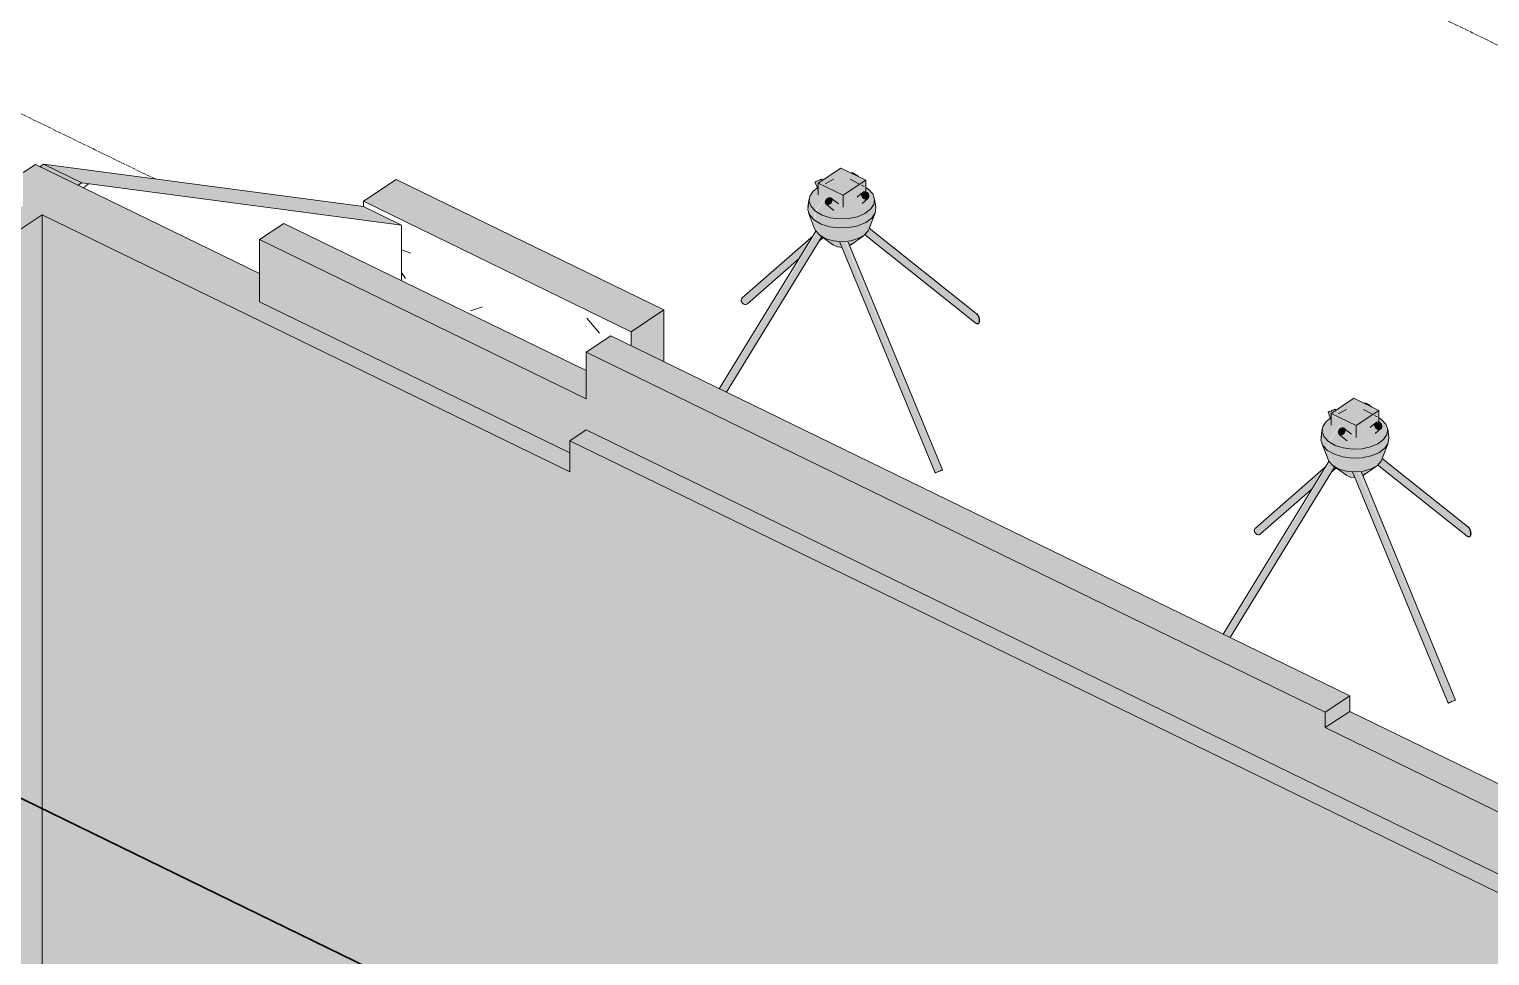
# Model space of a CAD drawing. Header units: inches. Extents: x -4071 to 5659, y -7640 to 11458.
# Drawn here: x 3197.5 to 3429.4, y -2149.6 to -2002.4 of the extents above; entities that cross this region are included whole.
import ezdxf

# ---------------------------------------------------------------- set-up
doc = ezdxf.new("R2010")
doc.units = ezdxf.units.IN
doc.header["$MEASUREMENT"] = 0
doc.linetypes.add('Grid Line 1_2_', pattern=[0.875, 0.5, -0.125, 0.125, -0.125])
for name, color, linetype, lineweight in [('A-FLOR-LEVL', 51, 'Continuous', 9), ('A-WALL', 113, 'Continuous', 18), ('A-WALL-PATT', 111, 'Continuous', 9), ('G-ANNO-SYMB', 111, 'Continuous', 30), ('S-FNDN', 32, 'Continuous', 18)]:
    doc.layers.add(name, color=color, linetype=linetype, lineweight=lineweight)

# ---------------------------------------------------------------- blocks, each defined once
blk = doc.blocks.new('316600 - Special Foundations - Diamond Pier - Generic - 316600 - Special Foundations - Diamond Pier - Generic-V74-FOUNDATION - 3D - VIEW 2')
at = {"layer": 'S-FNDN', "lineweight": 9}
for points in [[(10128.92, -2028.82), (10132.53, -2026.43), (10128.55, -2024.5), (10125.06, -2026.94), (10128.9, -2028.81)], [(10128.92, -2030.71), (10128.89, -2028.8), (10124.95, -2026.88), (10125.03, -2028.74), (10125.96, -2028.68), (10126.77, -2028.87), (10127.56, -2029.3), (10128.69, -2030.42)], [(10128.92, -2030.71), (10130.03, -2029.19), (10130.97, -2028.44), (10131.59, -2028.23), (10132.53, -2028.28), (10132.53, -2026.43), (10128.92, -2028.87), (10128.92, -2030.67)], [(10124.54, -2031.36), (10126.4, -2028.72), (10124.95, -2028.61), (10124.86, -2027.66), (10124.19, -2028.17), (10123.62, -2029.19), (10123.54, -2029.79), (10123.84, -2030.62), (10124.54, -2031.35)], [(10126.63, -2030.3), (10127.1, -2029.84), (10127.13, -2029.61), (10127.01, -2029.28), (10126.76, -2029.22), (10126.45, -2029.35), (10126.1, -2029.9), (10126.36, -2030.3), (10126.62, -2030.3)], [(10132.58, -2029.43), (10132.88, -2029.26), (10133, -2029.09), (10132.97, -2028.74), (10132.61, -2028.37), (10132.04, -2028.37), (10131.88, -2028.6), (10132.05, -2029.19), (10132.31, -2029.35), (10132.57, -2029.43)], [(10124.38, -2032.76), (10124.46, -2031.27), (10123.84, -2030.62), (10123.54, -2029.79), (10123.35, -2031.15), (10123.66, -2031.99)], [(10128.31, -2034), (10130.46, -2033.82), (10131.8, -2033.44), (10132.84, -2032.9), (10133.47, -2032.44), (10134.02, -2031.62), (10134.14, -2030.75), (10133.89, -2029.75), (10133.78, -2030.32), (10133.29, -2031.04), (10132.03, -2031.87), (10130.69, -2032.32), (10129.16, -2032.53), (10127.66, -2032.47), (10126.36, -2032.21), (10125.18, -2031.73), (10124.54, -2031.42), (10124.48, -2032.82), (10125.91, -2033.53), (10127.41, -2033.89), (10128.17, -2033.99)], [(10125.21, -2035.17), (10124.38, -2032.76), (10123.66, -2031.99), (10124.76, -2034.67), (10125.21, -2035.17)], [(10128.77, -2036.19), (10130.62, -2035.91), (10131.33, -2035.7), (10132.49, -2034.93), (10133, -2034.21), (10133.82, -2031.9), (10133.29, -2032.56), (10132.12, -2033.31), (10130.73, -2033.77), (10129.81, -2033.95), (10127.66, -2033.92), (10126.28, -2033.64), (10125.03, -2033.14), (10124.38, -2032.76), (10125.33, -2035.24), (10126.63, -2035.85), (10127.91, -2036.11), (10128.75, -2036.18)], [(10110.39, -2060.08), (10125.44, -2035.34), (10124.88, -2034.8), (10124.74, -2034.69), (10109.47, -2059.64), (10110.39, -2060.08)]]:
    blk.add_hatch(color=9, dxfattribs=at).paths.add_polyline_path(points, flags=0)
h = blk.add_hatch(color=9, dxfattribs=at)
h.paths.add_polyline_path([(10109.45, -2059.63), (10124.68, -2034.59), (10124.6, -2034.53), (10109.36, -2059.58), (10109.43, -2059.62)], flags=0)
h.paths.add_polyline_path([(10130.44, -2025.41), (10130.37, -2025.31), (10130.37, -2025.38)], flags=0)
h = blk.add_hatch(color=9, dxfattribs=at)
h.paths.add_polyline_path([(10143.57, -2072.9), (10144.43, -2072.55), (10129.34, -2036.27), (10128.5, -2036.4), (10128.49, -2036.44), (10143.56, -2072.89)], flags=0)
h.paths.add_polyline_path([(10143.39, -2072.43), (10143.39, -2072.42), (10135.66, -2053.73)], flags=0)
h.paths.add_polyline_path([(10124.95, -2027.87), (10125.03, -2026.83), (10125.4, -2026.52), (10125.32, -2026.34), (10124.48, -2026.74), (10124.95, -2027.87)], flags=0)
h = blk.add_hatch(color=9, dxfattribs=at)
h.paths.add_polyline_path([(10144.43, -2072.55), (10144.7, -2072.37), (10129.69, -2036.29), (10129.46, -2036.34), (10144.41, -2072.5)], flags=0)
h.paths.add_polyline_path([(10125.42, -2026.57), (10125.65, -2026.29), (10125.54, -2026.25), (10125.35, -2026.4), (10125.4, -2026.52)], flags=0)
h = blk.add_hatch(color=9, dxfattribs=at)
h.paths.add_polyline_path([(10113.48, -2046.16), (10113.72, -2046.03), (10122.1, -2038.61), (10124.14, -2035.28), (10112.77, -2045.35), (10112.77, -2045.63), (10113.04, -2046.03), (10113.33, -2046.15)], flags=0)
h.paths.add_polyline_path([(10125.15, -2036.03), (10125.66, -2035.49), (10125.53, -2035.4), (10125.18, -2035.97)], flags=0)
h.paths.add_polyline_path([(10132.17, -2029.79), (10132.43, -2029.65), (10132.58, -2029.43), (10132.23, -2029.35), (10131.94, -2029.06), (10131.88, -2028.6), (10131.77, -2028.6), (10131.5, -2028.94), (10131.57, -2029.38), (10131.9, -2029.72), (10132.15, -2029.79)], flags=0)
h = blk.add_hatch(color=9, dxfattribs=at)
h.paths.add_polyline_path([(10128.33, -2032.56), (10130.45, -2032.37), (10131.37, -2032.14), (10132.72, -2031.47), (10133.29, -2031.04), (10133.85, -2030.04), (10133.88, -2029.26), (10133.6, -2028.55), (10132.83, -2027.79), (10132.53, -2027.65), (10132.48, -2028.29), (10131.3, -2028.31), (10131.21, -2028.34), (10130.57, -2028.69), (10129.58, -2029.75), (10128.92, -2030.71), (10127.87, -2029.6), (10127.15, -2029.03), (10126.44, -2028.74), (10124.63, -2031.41), (10125.6, -2031.96), (10127.49, -2032.45), (10128.24, -2032.54)], flags=0)
h.paths.add_polyline_path([(10127.3, -2030.83), (10126.85, -2030.72), (10126.25, -2030.24), (10126.12, -2029.87), (10126.63, -2029.24), (10127.02, -2029.29), (10127.84, -2030.04), (10127.87, -2030.33), (10127.74, -2030.62), (10127.35, -2030.82), (10127.3, -2030.83)], flags=0)
h.paths.add_polyline_path([(10131.88, -2028.6), (10131.88, -2028.91), (10131.91, -2028.82)], flags=0)
h.paths.add_polyline_path([(10132.17, -2029.79), (10131.77, -2029.63), (10131.51, -2029.23), (10131.55, -2028.82), (10132.04, -2028.37), (10132.16, -2028.29), (10132.73, -2028.39), (10133, -2028.87), (10133, -2029.09), (10132.58, -2029.55), (10132.17, -2029.79)], flags=0)
h = blk.add_hatch(color=9, dxfattribs=at)
h.paths.add_polyline_path([(10113.62, -2046.12), (10114.21, -2045.63), (10113.63, -2046.11)], flags=0)
h.paths.add_polyline_path([(10132.29, -2029.77), (10132.77, -2029.38), (10132.3, -2029.77)], flags=0)
h = blk.add_hatch(color=9, dxfattribs=at)
h.paths.add_polyline_path([(10150.26, -2049.25), (10150.48, -2049.13), (10150.56, -2048.75), (10150.42, -2048.07), (10150.08, -2047.57), (10133.03, -2034.14), (10132.75, -2034.64), (10132.43, -2035.15), (10150.23, -2049.24)], flags=0)
h.paths.add_polyline_path([(10127.3, -2030.83), (10127.62, -2030.73), (10127.83, -2030.48), (10127.87, -2030.15), (10127.65, -2029.77), (10127.1, -2029.35), (10127.17, -2029.61), (10127, -2030.04), (10126.62, -2030.3), (10126.32, -2030.3), (10127.13, -2030.83), (10127.29, -2030.83)], flags=0)
h = blk.add_hatch(color=9, dxfattribs=at)
h.paths.add_polyline_path([(10131.33, -2035.7), (10131.33, -2035.81), (10131.86, -2035.4)], flags=0)
h.paths.add_polyline_path([(10128.75, -2037.07), (10128.57, -2036.37), (10129.59, -2036.28), (10129.83, -2036.41), (10130.04, -2036.69), (10131.29, -2035.71), (10129.61, -2036.11), (10128.31, -2036.15), (10126.89, -2035.92), (10125.78, -2035.49), (10125.98, -2035.72), (10127.7, -2036.85), (10128.31, -2037.03), (10128.49, -2037.05)], flags=0)
at = {"layer": 'S-FNDN', "color": 143, "lineweight": 9}
for p, q in [((10128.55, -2024.5), (10124.95, -2026.88)), ((10132.53, -2026.43), (10128.55, -2024.5)), ((10124.46, -2026.69), (10124.95, -2027.87)), ((10124.76, -2026.57), (10124.64, -2026.62)), ((10124.95, -2026.88), (10128.92, -2028.82)), ((10124.95, -2028.75), (10124.95, -2026.88)), ((10125.69, -2026.39), (10125.62, -2026.22)), ((10127.41, -2026.26), (10126.07, -2026.97)), ((10128.92, -2028.82), (10132.53, -2026.43)), ((10131.41, -2026.97), (10130.07, -2026.26)), ((10132.53, -2028.28), (10132.53, -2026.43)), ((10128.92, -2028.82), (10128.92, -2030.71)), ((10132.03, -2028.37), (10131.18, -2029.12)), ((10132.3, -2027.44), (10131.86, -2027.21)), ((10132.55, -2027.58), (10132.94, -2027.85)), ((10123.55, -2029.36), (10123.35, -2030.68)), ((10126.25, -2030.24), (10127.48, -2031.22)), ((10128.2, -2030.19), (10127.02, -2029.26)), ((10131.96, -2030.1), (10132.85, -2029.32)), ((10134.13, -2030.68), (10133.93, -2029.36)), ((10123.45, -2031.59), (10124.46, -2034.23)), ((10133.02, -2034.23), (10134.02, -2031.59)), ((10124.61, -2034.51), (10109.26, -2059.53)), ((10110.39, -2060.08), (10125.51, -2035.44)), ((10124.16, -2035.26), (10112.92, -2045.1)), ((10125.11, -2036.1), (10125.75, -2035.53)), ((10125.32, -2035.26), (10127.4, -2036.72)), ((10128.37, -2036.15), (10143.57, -2072.9)), ((10130.08, -2036.72), (10132.15, -2035.26)), ((10132.31, -2035.05), (10150.07, -2049.17)), ((10150.08, -2047.58), (10133.06, -2034.06)), ((10144.72, -2072.42), (10129.76, -2036.24)), ((10129.97, -2036.79), (10130.32, -2036.5)), ((10113.75, -2046.04), (10121.94, -2038.86)), ((10113.74, -2046.05), (10113.62, -2046.12))]:
    blk.add_line(p, q, dxfattribs=at)
for points in [[(10124.46, -2026.69, 0), (10124.48, -2026.69, 0), (10124.54, -2026.67, 0), (10124.63, -2026.63, 0), (10124.74, -2026.58, 0), (10124.88, -2026.52, 0), (10125.03, -2026.46, 0), (10125.18, -2026.4, 0), (10125.32, -2026.34, 0)], [(10125.45, -2026.28, 0), (10125.33, -2026.33, 0), (10125.19, -2026.39, 0), (10125.05, -2026.45, 0), (10124.9, -2026.51, 0), (10124.76, -2026.57, 0)], [(10125.32, -2026.34, 0), (10125.44, -2026.29, 0), (10125.54, -2026.25, 0), (10125.6, -2026.23, 0), (10125.62, -2026.22, 0)], [(10131.23, -2025.72, 0), (10131.12, -2025.64, 0), (10130.99, -2025.55, 0), (10130.85, -2025.47, 0), (10130.71, -2025.39, 0), (10130.58, -2025.32, 0), (10130.47, -2025.26, 0), (10130.38, -2025.23, 0), (10130.33, -2025.22, 0), (10130.31, -2025.23, 0), (10130.32, -2025.26, 0), (10130.37, -2025.31, 0), (10130.46, -2025.38, 0)], [(10130.46, -2025.38, 0), (10130.57, -2025.46, 0), (10130.62, -2025.49, 0)], [(10131.38, -2025.87, 0), (10131.36, -2025.84, 0), (10131.31, -2025.79, 0), (10131.23, -2025.72, 0)], [(10124.54, -2031.36, 0), (10123.84, -2030.62, 0), (10123.54, -2029.79, 0), (10123.66, -2028.95, 0), (10124.19, -2028.17, 0), (10124.85, -2027.64, 0)], [(10132.94, -2027.85, 0), (10133.64, -2028.59, 0), (10133.94, -2029.42, 0), (10133.82, -2030.26, 0), (10133.29, -2031.04, 0), (10132.39, -2031.71, 0), (10131.2, -2032.21, 0), (10129.81, -2032.5, 0), (10128.33, -2032.56, 0), (10126.88, -2032.37, 0), (10125.58, -2031.96, 0), (10124.54, -2031.36, 0)], [(10127.02, -2029.26, 0), (10126.91, -2029.2, 0), (10126.78, -2029.18, 0), (10126.65, -2029.2, 0), (10126.51, -2029.26, 0), (10126.38, -2029.35, 0), (10126.27, -2029.47, 0), (10126.18, -2029.6, 0), (10126.12, -2029.75, 0), (10126.1, -2029.9, 0), (10126.12, -2030.04, 0), (10126.17, -2030.15, 0), (10126.25, -2030.24, 0)], [(10132.16, -2028.29, 0), (10132.04, -2028.37, 0), (10131.94, -2028.47, 0), (10131.88, -2028.6, 0), (10131.86, -2028.75, 0), (10131.88, -2028.91, 0), (10131.94, -2029.06, 0), (10132.03, -2029.19, 0), (10132.15, -2029.3, 0), (10132.28, -2029.38, 0), (10132.43, -2029.43, 0), (10132.58, -2029.43, 0), (10132.72, -2029.4, 0)], [(10132.72, -2029.4, 0), (10132.84, -2029.32, 0), (10132.94, -2029.22, 0), (10133, -2029.09, 0), (10133.02, -2028.94, 0), (10133, -2028.78, 0), (10132.94, -2028.63, 0), (10132.85, -2028.5, 0), (10132.73, -2028.39, 0), (10132.59, -2028.31, 0), (10132.45, -2028.26, 0), (10132.3, -2028.26, 0), (10132.16, -2028.29, 0)], [(10124.38, -2032.76, 0), (10123.66, -2031.99, 0), (10123.34, -2031.14, 0), (10123.46, -2030.26, 0)], [(10134.14, -2030.75, 0), (10134.02, -2031.62, 0), (10133.47, -2032.44, 0), (10132.53, -2033.13, 0), (10131.29, -2033.65, 0), (10129.85, -2033.95, 0), (10128.31, -2034, 0), (10126.81, -2033.81, 0), (10125.46, -2033.39, 0), (10124.38, -2032.76, 0)], [(10126.25, -2030.24, 0), (10126.36, -2030.3, 0), (10126.49, -2030.32, 0), (10126.63, -2030.3, 0), (10126.76, -2030.25, 0), (10126.89, -2030.16, 0), (10127.01, -2030.04, 0), (10127.09, -2029.9, 0), (10127.15, -2029.75, 0), (10127.17, -2029.61, 0), (10127.15, -2029.47, 0), (10127.1, -2029.35, 0), (10127.02, -2029.26, 0)], [(10125.21, -2035.17, 0), (10124.58, -2034.48, 0), (10124.41, -2034.07, 0)], [(10133.02, -2034.23, 0), (10132.91, -2034.45, 0), (10132.3, -2035.15, 0), (10131.33, -2035.7, 0), (10130.12, -2036.06, 0), (10128.77, -2036.19, 0), (10127.41, -2036.07, 0), (10126.19, -2035.72, 0), (10125.21, -2035.17, 0)], [(10127.35, -2036.69, 0), (10128.05, -2037.01, 0), (10128.78, -2037.09, 0)], [(10113.62, -2046.12, 0), (10113.48, -2046.16, 0), (10113.33, -2046.15, 0), (10113.18, -2046.11, 0), (10113.04, -2046.03, 0), (10112.92, -2045.92, 0), (10112.83, -2045.78, 0), (10112.77, -2045.63, 0), (10112.76, -2045.48, 0), (10112.78, -2045.33, 0), (10112.84, -2045.2, 0), (10112.93, -2045.09, 0)], [(10144.43, -2072.55, 0), (10144.29, -2072.61, 0), (10144.14, -2072.67, 0), (10143.99, -2072.73, 0), (10143.85, -2072.79, 0), (10143.73, -2072.83, 0), (10143.64, -2072.87, 0), (10143.59, -2072.89, 0), (10143.57, -2072.9, 0)], [(10144.72, -2072.42, 0), (10144.7, -2072.43, 0), (10144.64, -2072.46, 0), (10144.55, -2072.5, 0), (10144.43, -2072.55, 0)]]:
    blk.add_polyline3d(points, dxfattribs=at)
at = {"layer": 'S-FNDN', "lineweight": 25}
blk.add_polyline3d([(10150.08, -2047.57, 0), (10150.17, -2047.66, 0), (10150.26, -2047.78, 0), (10150.35, -2047.92, 0), (10150.42, -2048.07, 0), (10150.48, -2048.24, 0), (10150.53, -2048.42, 0), (10150.56, -2048.59, 0), (10150.56, -2048.75, 0), (10150.56, -2048.9, 0), (10150.53, -2049.03, 0), (10150.48, -2049.13, 0), (10150.42, -2049.2, 0), (10150.35, -2049.24, 0), (10150.26, -2049.25, 0), (10150.17, -2049.23, 0), (10150.08, -2049.17, 0)], dxfattribs=at)
blk = doc.blocks.new('316600 - Special Foundations - Diamond Pier - Generic - 316600 - Special Foundations - Diamond Pier - Generic-V75-FOUNDATION - 3D - VIEW 2')
at = {"layer": 'S-FNDN', "lineweight": 9}
for points in [[(10210.39, -2065.39), (10214, -2063), (10210.02, -2061.06), (10206.52, -2063.5), (10210.36, -2065.37)], [(10210.39, -2067.27), (10210.35, -2065.37), (10206.41, -2063.45), (10206.5, -2065.3), (10207.43, -2065.25), (10208.23, -2065.43), (10209.02, -2065.87), (10210.16, -2066.99)], [(10210.39, -2067.27), (10211.5, -2065.76), (10212.45, -2065), (10213.06, -2064.8), (10214, -2064.85), (10214, -2063), (10210.39, -2065.39), (10210.39, -2067.23)], [(10205.85, -2069.33), (10205.93, -2067.84), (10205.31, -2067.18), (10205, -2066.36), (10204.81, -2067.72), (10205.12, -2068.56)], [(10206.01, -2067.92), (10207.86, -2065.28), (10206.41, -2065.17), (10206.33, -2064.23), (10205.52, -2064.93), (10205.09, -2065.76), (10205, -2066.36), (10205.31, -2067.18), (10206, -2067.92)], [(10209.78, -2070.57), (10211.92, -2070.39), (10213.27, -2070), (10214.31, -2069.46), (10214.93, -2069), (10215.48, -2068.18), (10215.6, -2067.31), (10215.36, -2066.32), (10215.25, -2066.89), (10214.76, -2067.61), (10213.49, -2068.43), (10212.16, -2068.88), (10210.62, -2069.09), (10209.12, -2069.03), (10207.83, -2068.77), (10206.65, -2068.29), (10206, -2067.98), (10205.95, -2069.38), (10207.38, -2070.09), (10208.88, -2070.45), (10209.64, -2070.55)], [(10208.09, -2066.87), (10208.57, -2066.41), (10208.6, -2066.17), (10208.47, -2065.84), (10208.23, -2065.79), (10207.92, -2065.92), (10207.57, -2066.46), (10207.83, -2066.87), (10208.09, -2066.87)], [(10214.05, -2066), (10214.35, -2065.82), (10214.46, -2065.65), (10214.43, -2065.3), (10214.08, -2064.93), (10213.5, -2064.93), (10213.35, -2065.17), (10213.52, -2065.76), (10213.77, -2065.92), (10214.03, -2065.99)], [(10206.68, -2071.74), (10205.85, -2069.33), (10205.12, -2068.56), (10206.22, -2071.24), (10206.68, -2071.73)], [(10210.23, -2072.75), (10212.03, -2072.49), (10212.84, -2072.24), (10213.96, -2071.49), (10214.47, -2070.78), (10215.29, -2068.47), (10214.76, -2069.13), (10213.58, -2069.87), (10212.2, -2070.33), (10211.27, -2070.51), (10209.13, -2070.49), (10207.74, -2070.21), (10206.5, -2069.7), (10205.85, -2069.33), (10206.8, -2071.81), (10208.09, -2072.41), (10209.37, -2072.68), (10210.22, -2072.75)], [(10190.38, -2099.05), (10206.91, -2071.9), (10206.34, -2071.37), (10206.21, -2071.26), (10189.46, -2098.6), (10190.38, -2099.05)]]:
    blk.add_hatch(color=9, dxfattribs=at).paths.add_polyline_path(points, flags=0)
h = blk.add_hatch(color=9, dxfattribs=at)
h.paths.add_polyline_path([(10189.44, -2098.59), (10206.15, -2071.16), (10206.07, -2071.1), (10189.35, -2098.55), (10189.43, -2098.59)], flags=0)
h.paths.add_polyline_path([(10211.9, -2061.98), (10211.84, -2061.88), (10211.83, -2061.94)], flags=0)
h = blk.add_hatch(color=9, dxfattribs=at)
h.paths.add_polyline_path([(10225.03, -2109.46), (10225.89, -2109.11), (10210.81, -2072.84), (10209.96, -2072.97), (10209.96, -2073), (10225.03, -2109.46)], flags=0)
h.paths.add_polyline_path([(10224.86, -2109), (10224.86, -2108.99), (10220.21, -2097.74)], flags=0)
h.paths.add_polyline_path([(10206.41, -2064.43), (10206.5, -2063.39), (10206.86, -2063.09), (10206.79, -2062.91), (10205.95, -2063.3), (10206.41, -2064.43)], flags=0)
h = blk.add_hatch(color=9, dxfattribs=at)
h.paths.add_polyline_path([(10225.89, -2109.11), (10226.17, -2108.94), (10211.15, -2072.85), (10210.92, -2072.91), (10225.87, -2109.06)], flags=0)
h.paths.add_polyline_path([(10206.88, -2063.14), (10207.11, -2062.86), (10207, -2062.82), (10206.81, -2062.97), (10206.86, -2063.09)], flags=0)
h = blk.add_hatch(color=9, dxfattribs=at)
h.paths.add_polyline_path([(10194.94, -2082.72), (10195.19, -2082.59), (10203.57, -2075.17), (10205.61, -2071.84), (10194.24, -2081.92), (10194.24, -2082.21), (10194.51, -2082.59), (10194.79, -2082.72)], flags=0)
h.paths.add_polyline_path([(10206.62, -2072.59), (10207.13, -2072.06), (10207, -2071.97), (10206.65, -2072.54)], flags=0)
h.paths.add_polyline_path([(10213.63, -2066.36), (10213.9, -2066.21), (10214.05, -2066), (10213.75, -2065.95), (10213.4, -2065.62), (10213.35, -2065.17), (10213.23, -2065.17), (10212.97, -2065.51), (10213.04, -2065.94), (10213.36, -2066.29), (10213.61, -2066.36)], flags=0)
h = blk.add_hatch(color=9, dxfattribs=at)
h.paths.add_polyline_path([(10195.08, -2082.69), (10195.68, -2082.2), (10195.1, -2082.67)], flags=0)
h.paths.add_polyline_path([(10213.75, -2066.34), (10214.24, -2065.95), (10213.76, -2066.33)], flags=0)
h = blk.add_hatch(color=9, dxfattribs=at)
h.paths.add_polyline_path([(10209.79, -2069.12), (10211.9, -2068.94), (10212.84, -2068.71), (10214.19, -2068.03), (10214.76, -2067.61), (10215.32, -2066.6), (10215.35, -2065.82), (10215.1, -2065.16), (10214.3, -2064.36), (10214, -2064.22), (10213.95, -2064.85), (10212.77, -2064.87), (10212.67, -2064.91), (10212.03, -2065.26), (10211.04, -2066.32), (10210.39, -2067.27), (10209.34, -2066.16), (10208.66, -2065.62), (10207.9, -2065.3), (10206.09, -2067.97), (10207.06, -2068.53), (10208.96, -2069.01), (10209.71, -2069.11)], flags=0)
h.paths.add_polyline_path([(10208.76, -2067.4), (10208.58, -2067.39), (10208.19, -2067.18), (10207.72, -2066.81), (10207.58, -2066.44), (10208.09, -2065.81), (10208.49, -2065.85), (10209.31, -2066.6), (10209.34, -2066.9), (10209.2, -2067.19), (10208.82, -2067.39), (10208.76, -2067.4)], flags=0)
h.paths.add_polyline_path([(10213.63, -2066.36), (10213.23, -2066.2), (10212.98, -2065.79), (10213.01, -2065.39), (10213.5, -2064.93), (10213.62, -2064.86), (10214.2, -2064.95), (10214.47, -2065.35), (10214.46, -2065.65), (10214.05, -2066.12), (10213.64, -2066.36)], flags=0)
h = blk.add_hatch(color=9, dxfattribs=at)
h.paths.add_polyline_path([(10228.28, -2083.08), (10228.5, -2082.96), (10228.58, -2082.58), (10228.44, -2081.9), (10228.1, -2081.4), (10214.5, -2070.71), (10214.21, -2071.21), (10213.89, -2071.71), (10228.25, -2083.07)], flags=0)
h.paths.add_polyline_path([(10208.76, -2067.4), (10208.89, -2067.37), (10209.08, -2067.29), (10209.3, -2067.05), (10209.34, -2066.71), (10209.12, -2066.33), (10208.59, -2065.96), (10208.64, -2066.17), (10208.47, -2066.61), (10208.09, -2066.87), (10207.75, -2066.83), (10208.6, -2067.4), (10208.76, -2067.4)], flags=0)
h = blk.add_hatch(color=9, dxfattribs=at)
h.paths.add_polyline_path([(10212.8, -2072.27), (10212.96, -2072.27), (10212.82, -2072.26)], flags=0)
h.paths.add_polyline_path([(10210.22, -2073.63), (10210.04, -2072.93), (10211.06, -2072.84), (10211.3, -2072.97), (10211.5, -2073.25), (10212.57, -2072.34), (10211.08, -2072.67), (10209.78, -2072.71), (10208.36, -2072.49), (10207.24, -2072.05), (10207.45, -2072.29), (10209.17, -2073.41), (10209.78, -2073.59), (10209.96, -2073.61)], flags=0)
at = {"layer": 'S-FNDN', "color": 143, "lineweight": 9}
for p, q in [((10210.02, -2061.06), (10206.41, -2063.45)), ((10214, -2063), (10210.02, -2061.06)), ((10205.93, -2063.26), (10206.38, -2064.36)), ((10206.22, -2063.13), (10206.1, -2063.18)), ((10206.41, -2063.45), (10210.39, -2065.39)), ((10206.41, -2065.32), (10206.41, -2063.45)), ((10207.16, -2062.96), (10207.08, -2062.78)), ((10208.87, -2062.83), (10207.53, -2063.54)), ((10210.39, -2065.39), (10214, -2063)), ((10212.88, -2063.54), (10211.54, -2062.83)), ((10211.92, -2061.94), (10212.03, -2062.02)), ((10213.76, -2064.01), (10213.32, -2063.77)), ((10214, -2064.85), (10214, -2063)), ((10205.01, -2065.92), (10204.82, -2067.25)), ((10209.66, -2066.76), (10208.49, -2065.83)), ((10210.39, -2065.39), (10210.39, -2067.27)), ((10213.49, -2064.94), (10212.64, -2065.68)), ((10213.42, -2066.66), (10214.32, -2065.88)), ((10214.01, -2064.15), (10214.4, -2064.42)), ((10215.6, -2067.25), (10215.4, -2065.92)), ((10204.92, -2068.16), (10205.93, -2070.79)), ((10207.71, -2066.81), (10208.95, -2067.79)), ((10214.48, -2070.79), (10215.49, -2068.16)), ((10228.1, -2081.4), (10214.53, -2070.62)), ((10206.08, -2071.08), (10189.26, -2098.5)), ((10190.39, -2099.05), (10206.97, -2072.01)), ((10205.63, -2071.83), (10194.39, -2081.67)), ((10206.57, -2072.66), (10207.21, -2072.1)), ((10206.79, -2071.82), (10208.86, -2073.29)), ((10209.84, -2072.72), (10225.03, -2109.46)), ((10226.19, -2108.99), (10211.23, -2072.8)), ((10211.44, -2073.36), (10211.78, -2073.07)), ((10211.55, -2073.29), (10213.62, -2071.82)), ((10213.77, -2071.62), (10228.09, -2082.99)), ((10195.21, -2082.61), (10203.41, -2075.43)), ((10195.2, -2082.61), (10195.08, -2082.69))]:
    blk.add_line(p, q, dxfattribs=at)
for points in [[(10205.93, -2063.26, 0), (10205.95, -2063.25, 0), (10206, -2063.23, 0), (10206.09, -2063.2, 0), (10206.21, -2063.15, 0), (10206.35, -2063.09, 0), (10206.5, -2063.03, 0), (10206.65, -2062.97, 0), (10206.79, -2062.91, 0)], [(10206.92, -2062.85, 0), (10206.8, -2062.9, 0), (10206.66, -2062.95, 0), (10206.51, -2063.01, 0), (10206.36, -2063.08, 0), (10206.22, -2063.13, 0)], [(10206.79, -2062.91, 0), (10206.91, -2062.86, 0), (10207, -2062.82, 0), (10207.06, -2062.79, 0), (10207.08, -2062.78, 0)], [(10212.69, -2062.29, 0), (10212.58, -2062.21, 0), (10212.46, -2062.12, 0), (10212.32, -2062.03, 0), (10212.18, -2061.95, 0), (10212.05, -2061.88, 0), (10211.94, -2061.83, 0), (10211.85, -2061.79, 0), (10211.8, -2061.78, 0), (10211.77, -2061.79, 0), (10211.79, -2061.82, 0), (10211.84, -2061.88, 0), (10211.92, -2061.94, 0)], [(10212.84, -2062.44, 0), (10212.83, -2062.41, 0), (10212.78, -2062.35, 0), (10212.69, -2062.29, 0)], [(10206.01, -2067.92, 0), (10205.31, -2067.18, 0), (10205, -2066.36, 0), (10205.12, -2065.52, 0), (10205.65, -2064.73, 0), (10206.32, -2064.2, 0)], [(10214.4, -2064.42, 0), (10215.1, -2065.16, 0), (10215.41, -2065.98, 0), (10215.29, -2066.82, 0), (10214.76, -2067.61, 0), (10213.86, -2068.28, 0), (10212.67, -2068.78, 0), (10211.27, -2069.07, 0), (10209.79, -2069.12, 0), (10208.35, -2068.93, 0), (10207.05, -2068.53, 0), (10206.01, -2067.92, 0)], [(10208.49, -2065.82, 0), (10208.38, -2065.77, 0), (10208.25, -2065.75, 0), (10208.11, -2065.77, 0), (10207.97, -2065.82, 0), (10207.84, -2065.91, 0), (10207.73, -2066.03, 0), (10207.64, -2066.17, 0), (10207.59, -2066.32, 0), (10207.57, -2066.46, 0), (10207.58, -2066.6, 0), (10207.63, -2066.72, 0), (10207.72, -2066.81, 0)], [(10207.72, -2066.81, 0), (10207.83, -2066.87, 0), (10207.95, -2066.89, 0), (10208.09, -2066.87, 0), (10208.23, -2066.81, 0), (10208.36, -2066.72, 0), (10208.47, -2066.6, 0), (10208.56, -2066.47, 0), (10208.62, -2066.32, 0), (10208.64, -2066.17, 0), (10208.62, -2066.03, 0), (10208.57, -2065.92, 0), (10208.49, -2065.82, 0)], [(10213.62, -2064.86, 0), (10213.5, -2064.93, 0), (10213.41, -2065.04, 0), (10213.35, -2065.17, 0), (10213.33, -2065.32, 0), (10213.35, -2065.47, 0), (10213.4, -2065.62, 0), (10213.49, -2065.76, 0), (10213.61, -2065.87, 0), (10213.75, -2065.95, 0), (10213.9, -2065.99, 0), (10214.05, -2066, 0), (10214.19, -2065.96, 0)], [(10214.19, -2065.96, 0), (10214.31, -2065.89, 0), (10214.4, -2065.78, 0), (10214.46, -2065.65, 0), (10214.48, -2065.5, 0), (10214.47, -2065.35, 0), (10214.41, -2065.2, 0), (10214.32, -2065.06, 0), (10214.2, -2064.95, 0), (10214.06, -2064.87, 0), (10213.91, -2064.83, 0), (10213.76, -2064.82, 0), (10213.62, -2064.86, 0)], [(10205.85, -2069.33, 0), (10205.12, -2068.56, 0), (10204.81, -2067.7, 0), (10204.93, -2066.83, 0)], [(10215.6, -2067.31, 0), (10215.48, -2068.18, 0), (10214.93, -2069, 0), (10214, -2069.7, 0), (10212.76, -2070.21, 0), (10211.31, -2070.51, 0), (10209.78, -2070.57, 0), (10208.27, -2070.38, 0), (10206.93, -2069.95, 0), (10205.85, -2069.33, 0)], [(10206.68, -2071.74, 0), (10206.05, -2071.05, 0), (10205.88, -2070.64, 0)], [(10214.48, -2070.79, 0), (10214.38, -2071.02, 0), (10213.76, -2071.71, 0), (10212.8, -2072.27, 0), (10211.58, -2072.62, 0), (10210.23, -2072.75, 0), (10208.88, -2072.63, 0), (10207.65, -2072.29, 0), (10206.68, -2071.74, 0)], [(10208.82, -2073.26, 0), (10209.52, -2073.57, 0), (10210.25, -2073.65, 0)], [(10195.08, -2082.69, 0), (10194.94, -2082.72, 0), (10194.79, -2082.72, 0), (10194.64, -2082.67, 0), (10194.51, -2082.59, 0), (10194.39, -2082.48, 0), (10194.3, -2082.35, 0), (10194.24, -2082.2, 0), (10194.22, -2082.04, 0), (10194.24, -2081.9, 0), (10194.3, -2081.76, 0), (10194.4, -2081.66, 0)], [(10225.89, -2109.11, 0), (10225.75, -2109.17, 0), (10225.6, -2109.23, 0), (10225.46, -2109.29, 0), (10225.32, -2109.35, 0), (10225.2, -2109.4, 0), (10225.11, -2109.44, 0), (10225.05, -2109.46, 0), (10225.03, -2109.46, 0)], [(10226.19, -2108.99, 0), (10226.17, -2109, 0), (10226.11, -2109.02, 0), (10226.01, -2109.06, 0), (10225.89, -2109.11, 0)]]:
    blk.add_polyline3d(points, dxfattribs=at)
at = {"layer": 'S-FNDN', "lineweight": 25}
blk.add_polyline3d([(10228.1, -2081.4, 0), (10228.19, -2081.49, 0), (10228.28, -2081.61, 0), (10228.37, -2081.74, 0), (10228.44, -2081.9, 0), (10228.5, -2082.07, 0), (10228.55, -2082.24, 0), (10228.57, -2082.41, 0), (10228.58, -2082.58, 0), (10228.57, -2082.72, 0), (10228.55, -2082.85, 0), (10228.5, -2082.96, 0), (10228.44, -2083.03, 0), (10228.37, -2083.07, 0), (10228.28, -2083.08, 0), (10228.19, -2083.05, 0), (10228.1, -2083, 0)], dxfattribs=at)

msp = doc.modelspace()

# ---------------------------------------------------------------- hatches: boundary and pattern name
at = {"layer": 'A-WALL'}
for points in [[(3205.286, -2027.23), (3205.869, -2026.844), (3199.741, -2023.923), (3199.214, -2024.272), (3204.569, -2026.881)], [(3256.656, -2033.55), (3250.584, -2030.592), (3199.873, -2023.923), (3206.087, -2026.873), (3254.556, -2033.272)], [(3293.088, -2050.479), (3298.297, -2047.031), (3255.793, -2026.325), (3250.584, -2029.773), (3289.859, -2048.906)], [(3298.297, -2055.254), (3298.297, -2047.031), (3293.088, -2050.479), (3293.088, -2052.717), (3295.711, -2053.994)]]:
    msp.add_hatch(color=256, dxfattribs=at).paths.add_polyline_path(points, flags=0)
at = {"layer": 'A-WALL-PATT'}
h = msp.add_hatch(dxfattribs=at)
h.set_pattern_fill('FP_225', color=256, style=0, pattern_type=2)
h.set_pattern_definition([(65.245, (1555.113, -1888.723), (44.8314, 24.72106), [7.196, -79.156]), (28.873, (1555.113, -1888.723), (-8.6732, 53.6958), [4.266, -46.929]), (99.175, (1558.85, -1886.663), (36.159, 78.4168), [4.533, -49.859]), (63.199, (1555.113, -1872.92), (66.7075, 31.0819), [10.797, -118.769]), (95.597, (1560.67, -1870.33), (58.4192, 115.649), [7.081, -77.89]), (24.983, (1555.11, -1872.92), (58.42, 115.6486), [6.133, -67.46]), (48.924, (1561.363, -1872.732), (37.30926, -7.1148), [6.661, -73.268]), (349.203, (1561.36, -1872.73), (15.2084, 67.3686), [3.165, -34.816]), (77.279, (1564.47, -1873.325), (52.5171, 60.2535), [5.755, -63.308]), (58.504, (1555.113, -1888.723), (0.75927, 26.80774), [3.132, -58.752, 3.132, -60.461, -62.881]), (58.504, (1555.113, -1888.723), (0.75927, 26.80774), [-125.477, 3.132, -59.749]), (39.64, (1555.113, -1888.723), (16.44296, 42.0508), [2.656, -28.085, 2.656, -48.606, -20.319]), (39.64, (1555.113, -1888.723), (16.44296, 42.0508), [-82.002, 2.656, -17.664]), (351.841, (1541.174, -1897.95), (33.36575, 20.30726), [1.757, -11.556, 1.757, -39.781, -55.118]), (351.841, (1541.174, -1897.95), (33.36575, 20.30726), [-54.852, 1.757, -53.361]), (333.599, (1534.924, -1902.09), (36.452, 32.0414), [1.698, -15.023, 1.698, -24.953, -37.815]), (333.599, (1534.924, -1902.09), (36.452, 32.0414), [-43.371, 1.698, -36.117])])
h.paths.add_polyline_path([(3256.656, -2042.377), (3256.656, -2033.55), (3205.869, -2026.844), (3205.286, -2027.23), (3234.059, -2041.247), (3234.059, -2035.859), (3237.966, -2033.272), (3253.365, -2040.774)], flags=0)
h = msp.add_hatch(dxfattribs=at)
h.set_pattern_fill('FP_224', color=256, style=0, pattern_type=2)
h.set_pattern_definition([(38.843, (5020.395, -1621.463), (52.2627, -30.4178), [4.51, -49.611]), (329.8, (5020.395, -1621.463), (-10.1098, 64.362), [5.039, -55.431]), (98.927, (5024.75, -1624), (42.1533, 33.9443), [5.429, -59.722]), (32.745, (5020.395, -1605.66), (77.7636, -50.961), [6.748, -74.223]), (95.821, (5026.875, -1609.906), (68.1032, 43.797), [7.937, -87.312]), (326.762, (5020.395, -1605.66), (68.1038, 43.7973), [7.748, -85.227]), (355.947, (5027.68, -1613.16), (43.4937, -53.0016), [5.115, -56.261]), (309.372, (5027.68, -1613.16), (17.7293, 48.663), [5.714, -62.849]), (69.982, (5031.306, -1617.576), (61.2226, -4.3385), [4.316, -47.476]), (19.034, (5020.395, -1621.463), (0.8863, 25.8737), [2.018, -37.852, 2.018, -38.953, -40.512]), (19.034, (5020.395, -1621.463), (0.8863, 25.8737), [-80.841, 2.018, -38.494]), (340.998, (5020.395, -1621.463), (19.1688, 21.8281), [2.521, -26.665, 2.521, -46.148, -19.292]), (340.998, (5020.395, -1621.463), (19.1688, 21.8281), [-77.856, 2.521, -16.771]), (310.327, (5004.146, -1613.547), (38.89608, -20.73084), [3.134, -20.606, 3.134, -70.934, -98.283]), (310.327, (5004.146, -1613.547), (38.89608, -20.73084), [-97.808, 3.134, -95.149]), (304.03, (4996.86, -1609.998), (42.49345, -12.79106), [3.168, -28.03, 3.168, -46.557, -70.555]), (304.03, (4996.86, -1609.998), (42.49345, -12.79106), [-80.923, 3.168, -67.388])])
h.paths.add_polyline_path([(3285.953, -2056.649), (3285.953, -2053.73), (3289.859, -2051.144), (3293.088, -2052.717), (3293.088, -2050.479), (3250.584, -2029.773), (3250.584, -2030.592), (3256.656, -2033.55), (3256.656, -2042.377), (3283.413, -2055.412)], flags=0)
h = msp.add_hatch(dxfattribs=at)
h.set_pattern_fill('FP_178', color=256, style=0, pattern_type=2)
h.set_pattern_definition([(65.245, (1556.63, -1889.462), (44.83138, 24.72106), [7.196, -79.156]), (28.873, (1556.63, -1889.46), (-8.6732, 53.6958), [4.266, -46.929]), (99.175, (1560.367, -1887.4), (36.159, 78.4168), [4.533, -49.859]), (63.199, (1556.63, -1873.66), (66.7075, 31.0819), [10.797, -118.769]), (95.597, (1562.19, -1871.07), (58.4192, 115.649), [7.081, -77.89]), (24.983, (1556.63, -1873.66), (58.42, 115.6486), [6.133, -67.46]), (48.924, (1562.88, -1873.47), (37.30926, -7.1148), [6.661, -73.268]), (349.203, (1562.88, -1873.47), (15.2084, 67.3686), [3.165, -34.816]), (77.279, (1565.99, -1874.064), (52.51714, 60.2535), [5.755, -63.308]), (58.504, (1556.631, -1889.462), (0.759265, 26.80774), [3.132, -58.752, 3.132, -60.461, -62.881]), (58.504, (1556.631, -1889.462), (0.759265, 26.80774), [-125.477, 3.132, -59.749]), (39.64, (1556.63, -1889.462), (16.44296, 42.0508), [2.656, -28.085, 2.656, -48.606, -20.319]), (39.64, (1556.63, -1889.462), (16.44296, 42.0508), [-82.002, 2.656, -17.664]), (351.841, (1542.693, -1898.69), (33.36575, 20.30726), [1.757, -11.556, 1.757, -39.781, -55.118]), (351.841, (1542.693, -1898.69), (33.36575, 20.30726), [-54.852, 1.757, -53.361]), (333.599, (1536.44, -1902.827), (36.452, 32.0414), [1.698, -15.023, 1.698, -24.953, -37.815]), (333.599, (1536.44, -1902.827), (36.452, 32.0414), [-43.371, 1.698, -36.117])])
h.paths.add_polyline_path([(2095.935, -2883.555), (2211.557, -2807.011), (2120.916, -2762.894), (2119.427, -2763.88), (2119.427, -2747.006), (1990.643, -2832.263), (2083.352, -2877.425)], flags=0)
h.paths.add_polyline_path([(2250.568, -2781.185), (2424.462, -2666.065), (2333.854, -2621.926), (2332.332, -2622.934), (2332.332, -2606.06), (2140.979, -2732.738), (2212.589, -2767.623), (2216.887, -2764.778), (2248.318, -2780.089)], flags=0)
h.paths.add_polyline_path([(2463.473, -2640.239), (2637.367, -2525.119), (2546.758, -2480.98), (2545.236, -2481.987), (2545.236, -2465.114), (2353.883, -2591.792), (2425.494, -2626.677), (2429.792, -2623.831), (2462.535, -2639.782)], flags=0)
h.paths.add_polyline_path([(2428.041, -2583.854), (2428.041, -2554.222), (2451.48, -2538.705), (2451.48, -2568.337), (2429.792, -2582.695)], flags=0)
h.paths.add_polyline_path([(2467.106, -2557.993), (2467.106, -2528.361), (2490.545, -2512.844), (2490.545, -2542.476)], flags=0)
h.paths.add_polyline_path([(2506.171, -2532.131), (2506.171, -2502.499), (2529.61, -2486.982), (2529.61, -2516.614), (2510.166, -2529.486)], flags=0)
h.paths.add_polyline_path([(2676.378, -2499.293), (2850.271, -2384.173), (2759.63, -2340.055), (2758.141, -2341.041), (2758.141, -2324.168), (2566.788, -2450.846), (2638.399, -2485.731), (2642.696, -2482.885), (2675.44, -2498.836)], flags=0)
h.paths.add_polyline_path([(2889.283, -2358.347), (3063.176, -2243.227), (2972.568, -2199.088), (2971.046, -2200.095), (2971.046, -2183.222), (2779.693, -2309.9), (2851.303, -2344.784), (2855.601, -2341.939), (2888.344, -2357.89)], flags=0)
h.paths.add_polyline_path([(3102.187, -2217.401), (3199.577, -2152.928), (3199.577, -2031.931), (2992.598, -2168.954), (3064.208, -2203.838), (3068.506, -2200.993), (3101.249, -2216.944)], flags=0)
h = msp.add_hatch(dxfattribs=at)
h.set_pattern_fill('FP_180', color=256, style=0, pattern_type=2)
h.set_pattern_definition([(38.843, (4961.797, -1660.255), (52.2627, -30.4178), [4.51, -49.611]), (329.8, (4961.797, -1660.255), (-10.1098, 64.362), [5.039, -55.431]), (98.927, (4966.153, -1662.79), (42.1533, 33.9443), [5.429, -59.722]), (32.745, (4961.8, -1644.45), (77.7636, -50.961), [6.748, -74.223]), (95.821, (4968.28, -1648.7), (68.1032, 43.797), [7.937, -87.312]), (326.762, (4961.8, -1644.45), (68.1038, 43.7973), [7.748, -85.227]), (355.947, (4969.084, -1651.95), (43.4937, -53.0016), [5.115, -56.261]), (309.372, (4969.084, -1651.95), (17.7293, 48.663), [5.714, -62.849]), (69.982, (4972.71, -1656.37), (61.2226, -4.3385), [4.316, -47.476]), (19.034, (4961.797, -1660.255), (0.8863, 25.87368), [2.018, -37.852, 2.018, -38.953, -40.512]), (19.034, (4961.797, -1660.255), (0.8863, 25.87368), [-80.841, 2.018, -38.494]), (340.998, (4961.797, -1660.255), (19.1688, 21.8281), [2.521, -26.665, 2.521, -46.148, -19.292]), (340.998, (4961.797, -1660.255), (19.1688, 21.8281), [-77.856, 2.521, -16.771]), (310.327, (4945.549, -1652.34), (38.89608, -20.73084), [3.134, -20.606, 3.134, -70.934, -98.283]), (310.327, (4945.549, -1652.34), (38.89608, -20.73084), [-97.808, 3.134, -95.149]), (304.03, (4938.262, -1648.79), (42.49345, -12.79106), [3.168, -28.03, 3.168, -46.557, -70.555]), (304.03, (4938.262, -1648.79), (42.49345, -12.79106), [-80.923, 3.168, -67.388])])
h.paths.add_polyline_path([(4301.642, -2619.337), (4349.925, -2587.373), (4301.642, -2563.852), (4301.642, -2618.184)], flags=0)
h.paths.add_polyline_path([(4144.151, -2613.067), (4144.151, -2487.132), (3283.348, -2067.801), (3283.348, -2072.739), (3199.577, -2031.931), (3199.577, -2152.928), (4081.255, -2582.428)], flags=0)
at = {"layer": 'S-FNDN'}
h = msp.add_hatch(color=256, dxfattribs=at)
h.paths.add_polyline_path([(2118.125, -2747.868), (2119.427, -2747.006), (2116.391, -2745.527), (2115.089, -2746.389), (2117.394, -2747.512)], flags=0)
h.paths.add_polyline_path([(2140.979, -2732.738), (2332.332, -2606.06), (2329.296, -2604.581), (2137.943, -2731.259), (2140.907, -2732.703)], flags=0)
h.paths.add_polyline_path([(2353.883, -2591.792), (2545.236, -2465.114), (2542.2, -2463.635), (2350.847, -2590.313), (2353.812, -2591.757)], flags=0)
h.paths.add_polyline_path([(2566.788, -2450.846), (2758.141, -2324.168), (2755.105, -2322.689), (2563.752, -2449.367), (2566.717, -2450.811)], flags=0)
h.paths.add_polyline_path([(2779.693, -2309.9), (2971.046, -2183.222), (2968.01, -2181.743), (2776.657, -2308.421), (2779.621, -2309.865)], flags=0)
h.paths.add_polyline_path([(2992.598, -2168.954), (3206.087, -2027.621), (3198.497, -2023.923), (3196.541, -2025.219), (3196.541, -2030.452), (2989.562, -2167.475), (2992.531, -2168.922)], flags=0)
for points in [[(3283.348, -2072.739), (3283.348, -2069.747), (3234.059, -2045.736), (3234.059, -2041.247), (3206.087, -2027.621), (3199.577, -2031.931), (3279.809, -2071.015)], [(3285.953, -2061.138), (3285.953, -2056.649), (3237.966, -2033.272), (3234.059, -2035.859), (3283.348, -2059.869)], [(3403.317, -2110.903), (3407.224, -2108.317), (3289.859, -2051.144), (3285.953, -2053.73), (3393.904, -2106.317)], [(3403.317, -2113.372), (3407.224, -2110.786), (3407.224, -2108.317), (3403.317, -2110.903)], [(3432.463, -2127.57), (3432.463, -2125.101), (3434.221, -2123.937), (3407.224, -2110.786), (3403.317, -2113.372), (3427.394, -2125.101)]]:
    msp.add_hatch(color=256, dxfattribs=at).paths.add_polyline_path(points, flags=0)
h = msp.add_hatch(color=256, dxfattribs=at)
h.paths.add_polyline_path([(4352.529, -2585.649), (4363.273, -2578.536), (4339.17, -2566.794), (4339.17, -2569.264), (4301.642, -2550.982), (4301.642, -2560.859), (4343.103, -2581.057)], flags=0)
h.paths.add_polyline_path([(4144.151, -2484.139), (4144.151, -2471.792), (4044.525, -2423.261), (4044.525, -2425.73), (4015.379, -2411.532), (4015.379, -2409.063), (3432.463, -2125.101), (3432.463, -2127.57), (3403.317, -2113.372), (3403.317, -2110.903), (3285.953, -2053.73), (3285.953, -2061.138), (3234.059, -2035.859), (3234.059, -2045.736), (3283.348, -2069.747), (3283.348, -2067.801), (3285.953, -2066.077), (4113.754, -2469.332)], flags=0)
h = msp.add_hatch(color=256, dxfattribs=at)
h.paths.add_polyline_path([(4349.925, -2587.373), (4352.529, -2585.649), (4301.642, -2560.859), (4301.642, -2563.852), (4343.103, -2584.05)], flags=0)
h.paths.add_polyline_path([(4144.151, -2487.132), (4144.151, -2484.139), (3285.953, -2066.077), (3283.348, -2067.801), (4135.144, -2482.744)], flags=0)

# ---------------------------------------------------------------- linework, layer by layer
at = {"layer": 'A-FLOR-LEVL', "linetype": 'Grid Line 1_2_'}
for p, q in [((4144.151, -2352.521), (3194.425, -1889.872)), ((3217.495, -2026.223), (3194.425, -2014.985))]:
    msp.add_line(p, q, dxfattribs=at)
at = {"layer": 'A-WALL', "lineweight": 9}
for p, q in [((3199.214, -2024.272), (3199.797, -2023.886)), ((3199.797, -2023.886), (3250.584, -2030.592)), ((3199.797, -2023.886), (3205.869, -2026.844)), ((3205.869, -2026.844), (3205.286, -2027.23)), ((3256.656, -2033.55), (3205.869, -2026.844)), ((3255.793, -2026.325), (3250.584, -2029.773)), ((3255.793, -2026.325), (3298.297, -2047.031)), ((3293.088, -2050.479), (3250.584, -2029.773)), ((3250.584, -2029.773), (3250.584, -2030.592)), ((3250.584, -2030.592), (3256.656, -2033.55)), ((3256.656, -2042.377), (3256.656, -2033.55)), ((3298.297, -2047.031), (3293.088, -2050.479)), ((3298.297, -2047.031), (3298.297, -2055.254)), ((3293.088, -2052.717), (3293.088, -2050.479))]:
    msp.add_line(p, q, dxfattribs=at)
at = {"layer": 'G-ANNO-SYMB'}
msp.add_line((3194.425, -2123.745), (5138.939, -3070.995), dxfattribs=at)
at = {"layer": 'S-FNDN', "lineweight": 9}
for p, q in [((3196.541, -2025.219), (3198.497, -2023.923)), ((3198.497, -2023.923), (3234.059, -2041.247)), ((3199.577, -2031.931), (2987.974, -2172.015)), ((3283.348, -2072.739), (3199.577, -2031.931)), ((3199.577, -2031.931), (3199.577, -2152.928)), ((3237.966, -2033.272), (3234.059, -2035.859)), ((3237.966, -2033.272), (3285.953, -2056.649)), ((3234.059, -2035.859), (3285.953, -2061.138)), ((3234.059, -2035.859), (3234.059, -2045.736)), ((3234.059, -2045.736), (3283.348, -2069.747)), ((3285.953, -2053.73), (3289.859, -2051.144)), ((3289.859, -2051.144), (3407.224, -2108.317)), ((3285.953, -2061.138), (3285.953, -2053.73)), ((3403.317, -2110.903), (3285.953, -2053.73)), ((3283.348, -2067.801), (3285.953, -2066.077)), ((3285.953, -2066.077), (4144.151, -2484.139)), ((3283.348, -2067.801), (3283.348, -2072.739)), ((4144.151, -2487.132), (3283.348, -2067.801)), ((3407.224, -2108.317), (3403.317, -2110.903)), ((3407.224, -2108.317), (3407.224, -2110.786)), ((3407.224, -2110.786), (3403.317, -2113.372)), ((3403.317, -2113.372), (3403.317, -2110.903)), ((3407.224, -2110.786), (3434.221, -2123.937)), ((3432.463, -2127.57), (3403.317, -2113.372))]:
    msp.add_line(p, q, dxfattribs=at)

# ---------------------------------------------------------------- block references
at = {"layer": 'S-FNDN', "color": 143, "lineweight": 9}
for name in ['316600 - Special Foundations - Diamond Pier - Generic - 316600 - Special Foundations - Diamond Pier - Generic-V74-FOUNDATION - 3D - VIEW 2', '316600 - Special Foundations - Diamond Pier - Generic - 316600 - Special Foundations - Diamond Pier - Generic-V75-FOUNDATION - 3D - VIEW 2']:
    msp.add_blockref(name, (-6802.179, 0), dxfattribs=at)

doc.saveas('drawing.dxf')
